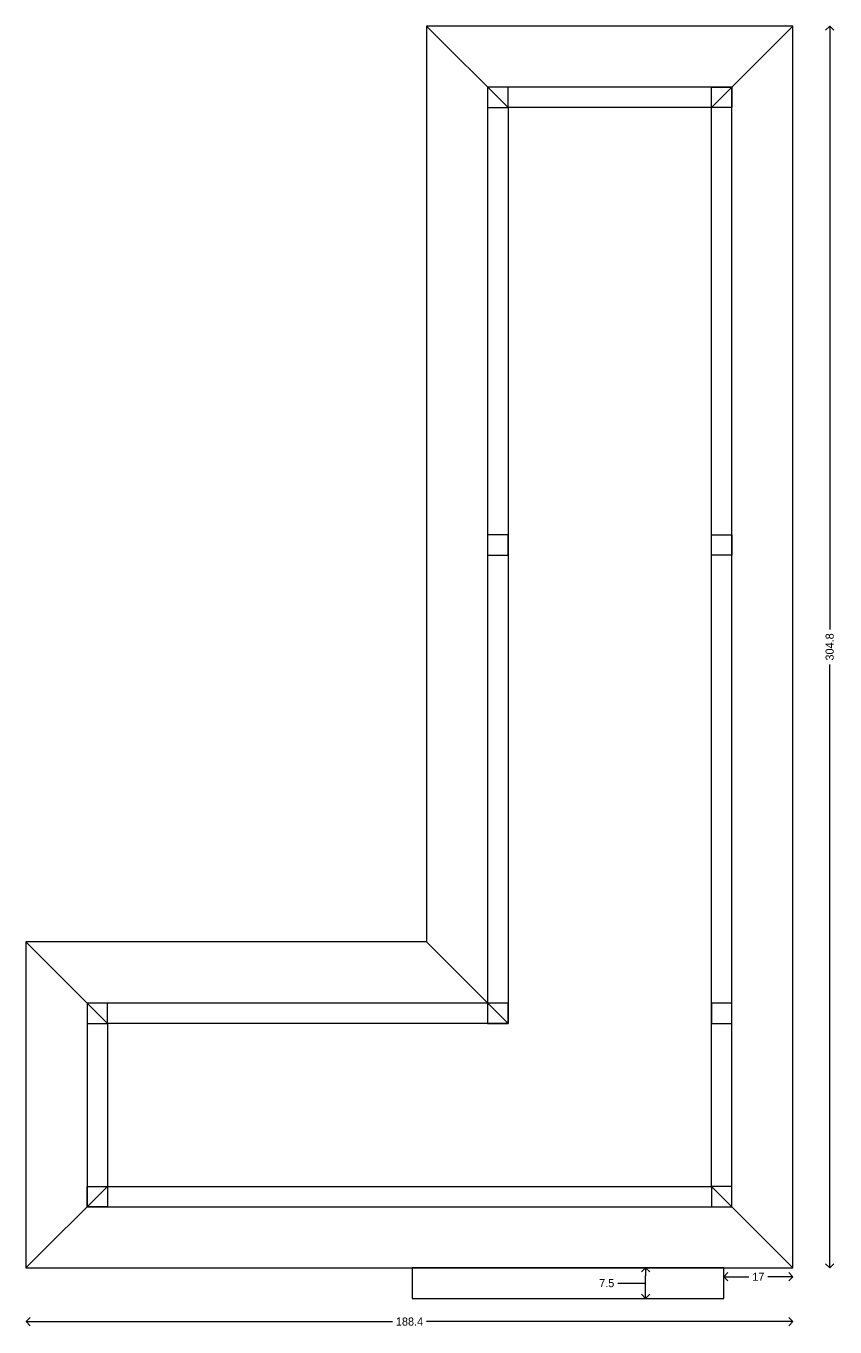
# Model space of a CAD drawing. Header units: metres. Extents: x -16 to 65907, y -5261 to 15511.
# Drawn here: x 65601.4 to 65800.1, y 5965 to 6284.3 of the extents above; entities that cross this region are included whole.
import ezdxf

# ---------------------------------------------------------------- set-up
doc = ezdxf.new("R2010")
doc.units = ezdxf.units.M
doc.header["$PDMODE"] = 67
doc.header["$PDSIZE"] = -5
doc.layers.get('0').update_dxf_attribs({"color": 6})
doc.layers.add('BC-TEXT', color=7, linetype='Continuous')
doc.styles.add('BC-1IN10-1', font='FreeSans.ttf', dxfattribs={"height": 2})
doc.dimstyles.new('BC-1IN10-1', dxfattribs={"dimtxt": 2, "dimasz": 2, "dimexe": 0.18, "dimexo": 0.0625, "dimgap": 1, "dimtad": 0, "dimtoh": 1, "dimzin": 12, "dimdsep": 46, "dimtxsty": 'BC-1IN10-1', "dimblk": 'OPEN90', "dimcen": 0.09, "dimse1": 1, "dimse2": 1, "dimclrd": 256, "dimclre": 256, "dimclrt": 7, "dimadec": 0, "dimazin": 0, "dimtfac": 1, "dimtdec": 1, "dimtofl": 0, "dimtmove": 1, "dimatfit": 3, "dimldrblk": 'OPEN90', "dimfxl": 1, "dimtolj": 1, "dimtzin": 0, "dimlwd": -1, "dimarcsym": 0})

# ---------------------------------------------------------------- blocks, each defined once
blk = doc.blocks.new('_OPEN90')
at = {"color": 0, "linetype": 'ByBlock'}
for p, q in [((0, 0), (-1, 0)), ((-0.5, 0.5), (0, 0)), ((0, 0), (-0.5, -0.5))]:
    blk.add_line(p, q, dxfattribs=at)
blk = doc.blocks.new('*D2612')
at = {"layer": 'BC-TEXT'}
for p, q in [((65603.41, 5966.3), (65691.4, 5966.3)), ((65787.81, 5966.3), (65699.81, 5966.3))]:
    blk.add_line(p, q, dxfattribs=at)
at = {"layer": 'Defpoints', "color": 0}
for p in [(65601.41, 5979.5), (65789.81, 5979.5), (65789.81, 5966.3)]:
    blk.add_point(p, dxfattribs=at)
at = {"layer": 'BC-TEXT', "xscale": 2, "yscale": 2, "zscale": 2, "rotation": 180}
blk.add_blockref('_OPEN90', (65601.41, 5966.3), dxfattribs=at)
at = {"layer": 'BC-TEXT', "xscale": 2, "yscale": 2, "zscale": 2}
blk.add_blockref('_OPEN90', (65789.81, 5966.3), dxfattribs=at)
at = {"layer": 'BC-TEXT', "color": 7, "insert": (65695.61, 5966.3), "char_height": 2, "attachment_point": 5, "style": 'BC-1IN10-1'}
blk.add_mtext('\\A1;188.4', dxfattribs=at)
blk = doc.blocks.new('*D2613')
at = {"layer": 'BC-TEXT'}
for p, q in [((65798.82, 6282.3), (65798.82, 6136.19)), ((65798.82, 5981.5), (65798.82, 6127.61))]:
    blk.add_line(p, q, dxfattribs=at)
at = {"layer": 'Defpoints', "color": 0}
for p in [(65789.81, 6284.3), (65798.82, 6284.3), (65789.81, 5979.5)]:
    blk.add_point(p, dxfattribs=at)
at = {"layer": 'BC-TEXT', "xscale": 2, "yscale": 2, "zscale": 2}
for p, rotation in [((65798.82, 6284.3), 90), ((65798.82, 5979.5), 270)]:
    blk.add_blockref('_OPEN90', p, dxfattribs=dict(at, rotation=rotation))
at = {"layer": 'BC-TEXT', "color": 7, "insert": (65798.82, 6131.9), "char_height": 2, "attachment_point": 5, "rotation": 90, "style": 'BC-1IN10-1'}
blk.add_mtext('\\A1;304.8', dxfattribs=at)
blk = doc.blocks.new('*D2614')
at = {"layer": 'BC-TEXT'}
for p, q in [((65746.81, 5975.75), (65748.81, 5975.75)), ((65748.81, 5975.75), (65753.61, 5975.75)), ((65753.61, 5974), (65753.61, 5977.5))]:
    blk.add_line(p, q, dxfattribs=at)
at = {"layer": 'Defpoints', "color": 0}
for p in [(65753.61, 5979.5), (65772.81, 5979.5), (65772.81, 5972)]:
    blk.add_point(p, dxfattribs=at)
at = {"layer": 'BC-TEXT', "xscale": 2, "yscale": 2, "zscale": 2}
for p, rotation in [((65753.61, 5979.5), 90), ((65753.61, 5972), 270)]:
    blk.add_blockref('_OPEN90', p, dxfattribs=dict(at, rotation=rotation))
at = {"layer": 'BC-TEXT', "color": 7, "insert": (65744.06, 5975.75), "char_height": 2, "attachment_point": 5, "style": 'BC-1IN10-1'}
blk.add_mtext('\\A1;7.5', dxfattribs=at)
blk = doc.blocks.new('*D2615')
at = {"layer": 'BC-TEXT'}
for p, q in [((65774.81, 5977.33), (65778.97, 5977.33)), ((65787.81, 5977.33), (65783.64, 5977.33))]:
    blk.add_line(p, q, dxfattribs=at)
at = {"layer": 'Defpoints', "color": 0}
for p in [(65772.81, 5979.5), (65789.81, 5979.5), (65789.81, 5977.33)]:
    blk.add_point(p, dxfattribs=at)
at = {"layer": 'BC-TEXT', "xscale": 2, "yscale": 2, "zscale": 2, "rotation": 180}
blk.add_blockref('_OPEN90', (65772.81, 5977.33), dxfattribs=at)
at = {"layer": 'BC-TEXT', "xscale": 2, "yscale": 2, "zscale": 2}
blk.add_blockref('_OPEN90', (65789.81, 5977.33), dxfattribs=at)
at = {"layer": 'BC-TEXT', "color": 7, "insert": (65781.31, 5977.33), "char_height": 2, "attachment_point": 5, "style": 'BC-1IN10-1'}
blk.add_mtext('\\A1;17', dxfattribs=at)

msp = doc.modelspace()

# ---------------------------------------------------------------- linework, layer by layer
at = {"layer": 'BC-TEXT'}
for p, q in [((65719.805, 6264.301), (65699.805, 6284.301)), ((65769.805, 6264.301), (65789.805, 6284.301)), ((65621.407, 6039.501), (65601.407, 6059.501)), ((65719.805, 6039.501), (65699.805, 6059.501)), ((65621.407, 5999.501), (65601.407, 5979.501)), ((65769.805, 5999.501), (65789.805, 5979.501))]:
    msp.add_line(p, q, dxfattribs=at)
for points in [[(65601.407, 6059.501), (65601.407, 5979.501), (65789.805, 5979.501), (65789.805, 6284.301), (65699.805, 6284.301), (65699.805, 6059.501)], [(65616.407, 6044.501), (65616.407, 5994.501), (65774.805, 5994.501), (65774.805, 6269.301), (65714.805, 6269.301), (65714.805, 6044.501)], [(65714.805, 6269.301), (65714.805, 6264.301), (65719.805, 6264.301), (65719.805, 6269.301)], [(65774.805, 6269.301), (65774.805, 6264.301), (65769.805, 6264.301), (65769.805, 6269.301)], [(65621.407, 6039.501), (65621.407, 5999.501), (65769.805, 5999.501), (65769.805, 6264.301), (65719.805, 6264.301), (65719.805, 6039.501)], [(65714.805, 6159.401), (65714.805, 6154.401), (65719.805, 6154.401), (65719.805, 6159.401)], [(65774.805, 6159.401), (65774.805, 6154.401), (65769.805, 6154.401), (65769.805, 6159.401)], [(65616.407, 6044.501), (65616.407, 6039.501), (65621.407, 6039.501), (65621.407, 6044.501)], [(65714.805, 6044.501), (65714.805, 6039.501), (65719.805, 6039.501), (65719.805, 6044.501)], [(65769.805, 6044.501), (65769.805, 6039.501), (65774.805, 6039.501), (65774.805, 6044.501)], [(65621.407, 5999.501), (65621.407, 5994.501), (65616.407, 5994.501), (65616.407, 5999.501)], [(65769.805, 5999.501), (65769.805, 5994.501), (65774.805, 5994.501), (65774.805, 5999.501)], [(65772.808, 5972.001), (65772.808, 5979.501), (65696.304, 5979.501), (65696.304, 5972.001)]]:
    msp.add_lwpolyline(points, close=True, dxfattribs=at)

# ---------------------------------------------------------------- dimensions: what is measured, and where the dimension line sits
for base, p1, p2, angle, picture, middle in [((65798.816, 6284.301), (65789.805, 5979.501), (65789.805, 6284.301), 270, '*D2613', (65798.816, 6131.901)), ((65789.805, 5966.299), (65601.407, 5979.501), (65789.805, 5979.501), 180, '*D2612', (65695.606, 5966.299)), ((65753.613, 5979.501), (65772.808, 5972.001), (65772.808, 5979.501), 90, '*D2614', (65745.806, 5975.751))]:
    dim = msp.add_linear_dim(base=base, p1=p1, p2=p2, angle=angle, dimstyle='BC-1IN10-1', dxfattribs=at)
    dim.commit()
    dim.dimension.update_dxf_attribs({"geometry": picture, "text_midpoint": middle})
dim = msp.add_linear_dim(base=(65789.805, 5977.334), p1=(65772.808, 5979.501), p2=(65789.805, 5979.501), dimstyle='BC-1IN10-1', dxfattribs=at)
dim.commit()
dim.dimension.update_dxf_attribs({"geometry": '*D2615', "text_midpoint": (65781.307, 5977.334)})

doc.saveas('drawing.dxf')
